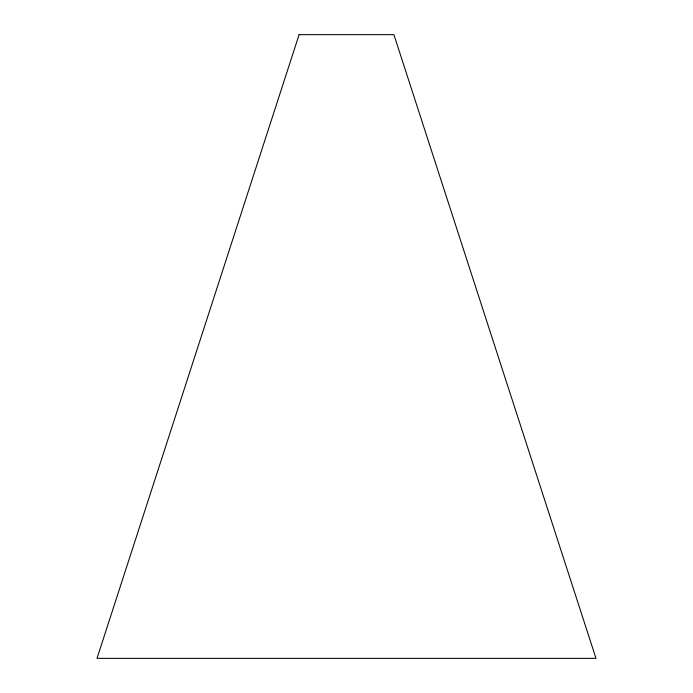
<?xml version="1.0" encoding="UTF-8"?>
<svg xmlns="http://www.w3.org/2000/svg" width="693" height="693" viewBox="0 0 693 693"><rect width="100%" height="100%" fill="white"/><g stroke="black" fill="none" stroke-linecap="round" stroke-linejoin="round"><path stroke-width="1.04" d="M299.099 34.65L97.02 658.35L595.98 658.35L393.901 34.65L299.099 34.65"/></g></svg>
